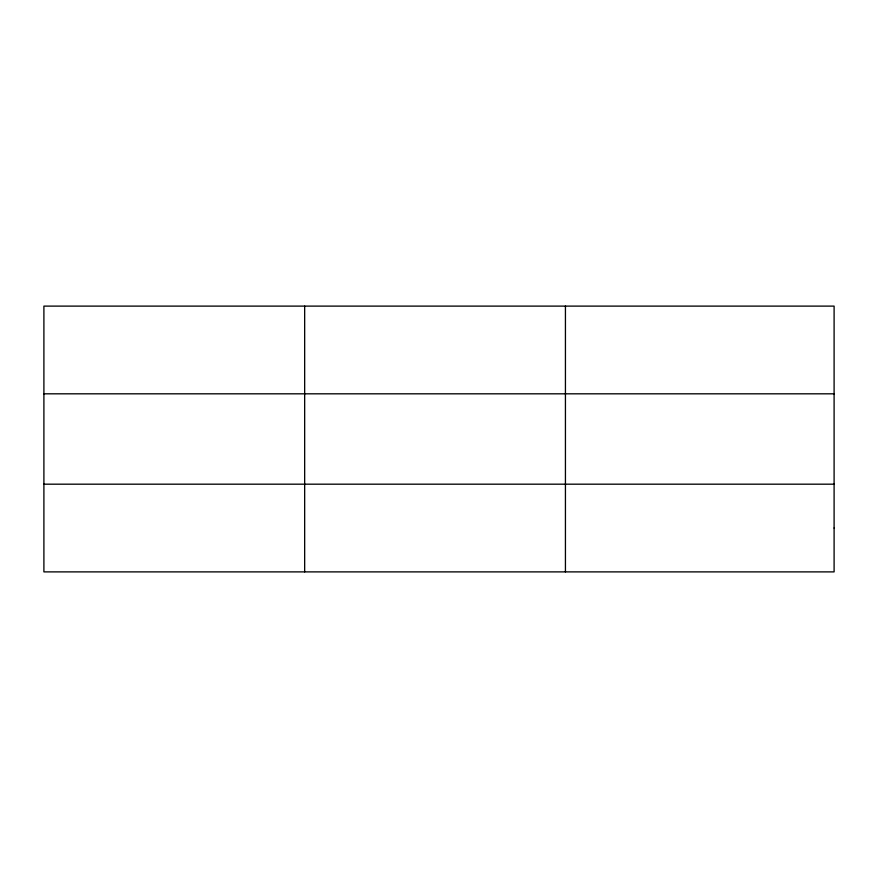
<?xml version="1.0" encoding="UTF-8"?>
<svg xmlns="http://www.w3.org/2000/svg" width="878" height="878" viewBox="0 0 878 878"><rect width="100%" height="100%" fill="white"/><g stroke="black" fill="none" stroke-linecap="round" stroke-linejoin="round"><path stroke-width="1.32" d="M304.666 571.885L304.666 306.115M565.432 571.885L565.432 306.115M43.9 393.816L834.1 393.816M43.9 484.184L834.1 484.184M834.1 528.029L834.1 571.885L43.9 571.885L43.9 306.115L834.1 306.115L834.1 528.029"/></g></svg>
